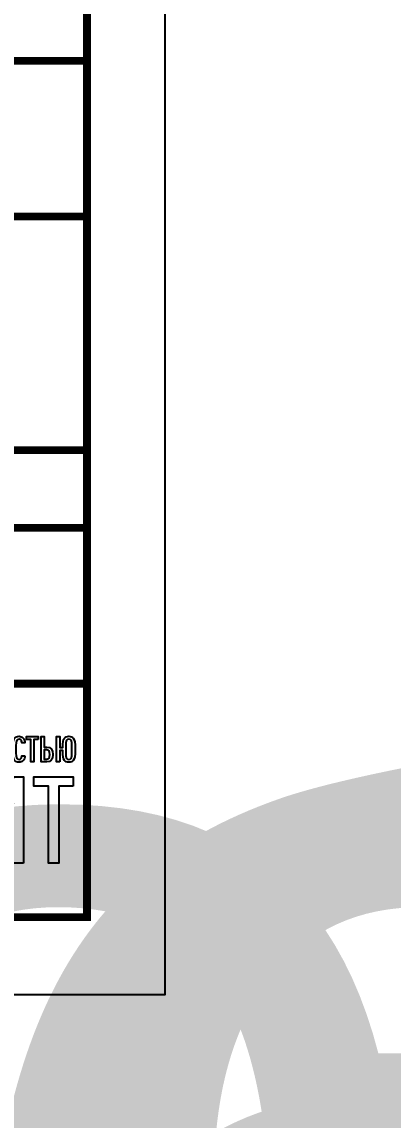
# Model space of a CAD drawing. Header units: metres. Extents: x 1981 to 7362, y 1229 to 3678.
# Drawn here: x 2889.4 to 2913.2, y 1972.2 to 2042.7 of the extents above; entities that cross this region are included whole.
import ezdxf
from ezdxf.enums import TextEntityAlignment as Align

# ---------------------------------------------------------------- set-up
doc = ezdxf.new("R2018")
doc.units = ezdxf.units.M
doc.layers.add('layer 1', color=7, linetype='Continuous')
doc.layers.add('Форматы', color=7, linetype='Continuous')
doc.styles.add('GOST-2.304_Type-B', font='GOST Common.ttf')
doc.styles.get("Standard").update_dxf_attribs({"font": 'GOST Common.ttf'})

# ---------------------------------------------------------------- blocks, each defined once
blk = doc.blocks.new('*U143')
at = {"style": 'GOST-2.304_Type-B'}
blk.add_attdef('РАЗРАБОТАЛ', text='', height=2.5, dxfattribs=at).set_placement((250.501, -264.224), align=Align.MIDDLE_LEFT)
at = {"style": 'GOST-2.304_Type-B', "flags": 8}
for tag, height, p in [('ДАТА', 2.5, (290.074, -264.402)), ('ЛИСТ', 3, (386.388, -271.915)), ('ЛИСТОВ', 3, (403.888, -271.915)), ('ФОРМАТ', 3, (380.972, -294.745))]:
    blk.add_attdef(tag, text='', height=height, dxfattribs=at).set_placement(p, align=Align.MIDDLE_CENTER)
at = {"style": 'GOST-2.304_Type-B'}
blk.add_attdef('ПРОВЕРИЛ', (250.749, -270.729), '', height=2.5, dxfattribs=at)
at = {"lineweight": 30, "flags": 104}
for tag, p in [('ТЕПЛОВЫЕ_СЕТИ', (330, -269.5)), ('ИМЯ_ЧЕРТЕЖА', (330, -284.5))]:
    blk.add_attdef(tag, text='', height=3, dxfattribs=at).set_placement(p, align=Align.MIDDLE_CENTER)
blk = doc.blocks.new('Лого')
at = {"layer": 'layer 1', "color": 159}
for points, knots in [([(9.476, 2.029), (9.476, 2.029), (9.433, 2.029), (9.433, 2.029), (9.433, 2.029), (9.433, 2.014), (9.43, 1.998), (9.421, 1.988), (9.421, 1.988), (9.416, 1.981), (9.407, 1.975), (9.393, 1.975), (9.393, 1.975), (9.379, 1.975), (9.369, 1.981), (9.363, 1.989), (9.363, 1.989), (9.35, 2.006), (9.348, 2.035), (9.348, 2.121), (9.348, 2.121), (9.348, 2.207), (9.35, 2.235), (9.363, 2.253), (9.363, 2.253), (9.369, 2.261), (9.379, 2.266), (9.393, 2.266), (9.393, 2.266), (9.407, 2.266), (9.416, 2.261), (9.421, 2.254), (9.421, 2.254), (9.43, 2.243), (9.433, 2.228), (9.433, 2.213), (9.433, 2.213), (9.433, 2.213), (9.476, 2.213), (9.476, 2.213), (9.476, 2.213), (9.476, 2.242), (9.467, 2.268), (9.45, 2.284), (9.45, 2.284), (9.436, 2.298), (9.418, 2.306), (9.393, 2.306), (9.393, 2.306), (9.365, 2.306), (9.345, 2.295), (9.331, 2.279), (9.331, 2.279), (9.307, 2.252), (9.305, 2.221), (9.305, 2.121), (9.305, 2.121), (9.305, 2.021), (9.307, 1.99), (9.331, 1.962), (9.331, 1.962), (9.345, 1.946), (9.365, 1.936), (9.393, 1.936), (9.393, 1.936), (9.417, 1.936), (9.435, 1.943), (9.449, 1.956), (9.449, 1.956), (9.467, 1.972), (9.476, 1.999), (9.476, 2.029)], [0, 0, 0, 0, 0.052632, 0.052632, 0.052632, 0.052632, 0.105263, 0.105263, 0.105263, 0.105263, 0.157895, 0.157895, 0.157895, 0.157895, 0.210526, 0.210526, 0.210526, 0.210526, 0.263158, 0.263158, 0.263158, 0.263158, 0.315789, 0.315789, 0.315789, 0.315789, 0.368421, 0.368421, 0.368421, 0.368421, 0.421053, 0.421053, 0.421053, 0.421053, 0.473684, 0.473684, 0.473684, 0.473684, 0.526316, 0.526316, 0.526316, 0.526316, 0.578947, 0.578947, 0.578947, 0.578947, 0.631579, 0.631579, 0.631579, 0.631579, 0.684211, 0.684211, 0.684211, 0.684211, 0.736842, 0.736842, 0.736842, 0.736842, 0.789474, 0.789474, 0.789474, 0.789474, 0.842105, 0.842105, 0.842105, 0.842105, 0.894737, 0.894737, 0.894737, 0.894737, 1, 1, 1, 1]), ([(9.666, 2.262), (9.666, 2.262), (9.666, 2.302), (9.666, 2.302), (9.666, 2.302), (9.666, 2.302), (9.501, 2.302), (9.501, 2.302), (9.501, 2.302), (9.501, 2.302), (9.501, 2.262), (9.501, 2.262), (9.501, 2.262), (9.501, 2.262), (9.562, 2.262), (9.562, 2.262), (9.562, 2.262), (9.562, 2.262), (9.562, 1.94), (9.562, 1.94), (9.562, 1.94), (9.562, 1.94), (9.606, 1.94), (9.606, 1.94), (9.606, 1.94), (9.606, 1.94), (9.606, 2.262), (9.606, 2.262), (9.606, 2.262), (9.606, 2.262), (9.666, 2.262), (9.666, 2.262)], [0, 0, 0, 0, 0.111111, 0.111111, 0.111111, 0.111111, 0.222222, 0.222222, 0.222222, 0.222222, 0.333333, 0.333333, 0.333333, 0.333333, 0.444444, 0.444444, 0.444444, 0.444444, 0.555556, 0.555556, 0.555556, 0.555556, 0.666667, 0.666667, 0.666667, 0.666667, 0.777778, 0.777778, 0.777778, 0.777778, 1, 1, 1, 1]), ([(9.877, 2.046), (9.877, 2.125), (9.846, 2.151), (9.791, 2.151), (9.791, 2.151), (9.791, 2.151), (9.753, 2.151), (9.753, 2.151), (9.753, 2.151), (9.753, 2.151), (9.753, 2.302), (9.753, 2.302), (9.753, 2.302), (9.753, 2.302), (9.709, 2.302), (9.709, 2.302), (9.709, 2.302), (9.709, 2.302), (9.709, 1.94), (9.709, 1.94), (9.709, 1.94), (9.709, 1.94), (9.791, 1.94), (9.791, 1.94), (9.791, 1.94), (9.845, 1.94), (9.877, 1.966), (9.877, 2.046)], [0, 0, 0, 0, 0.125, 0.125, 0.125, 0.125, 0.25, 0.25, 0.25, 0.25, 0.375, 0.375, 0.375, 0.375, 0.5, 0.5, 0.5, 0.5, 0.625, 0.625, 0.625, 0.625, 0.75, 0.75, 0.75, 0.75, 1, 1, 1, 1]), ([(9.974, 1.94), (9.974, 1.94), (9.974, 2.104), (9.974, 2.104), (9.974, 2.104), (9.974, 2.104), (10.017, 2.104), (10.017, 2.104), (10.017, 2.104), (10.017, 2.017), (10.021, 1.988), (10.043, 1.962), (10.043, 1.962), (10.057, 1.946), (10.077, 1.936), (10.105, 1.936), (10.105, 1.936), (10.134, 1.936), (10.153, 1.946), (10.167, 1.962), (10.167, 1.962), (10.19, 1.989), (10.194, 2.021), (10.194, 2.121), (10.194, 2.121), (10.194, 2.221), (10.191, 2.251), (10.167, 2.279), (10.167, 2.279), (10.153, 2.295), (10.134, 2.306), (10.105, 2.306), (10.105, 2.306), (10.077, 2.306), (10.057, 2.295), (10.043, 2.279), (10.043, 2.279), (10.022, 2.254), (10.017, 2.225), (10.017, 2.144), (10.017, 2.144), (10.017, 2.144), (9.974, 2.144), (9.974, 2.144), (9.974, 2.144), (9.974, 2.144), (9.974, 2.302), (9.974, 2.302), (9.974, 2.302), (9.974, 2.302), (9.93, 2.302), (9.93, 2.302), (9.93, 2.302), (9.93, 2.302), (9.93, 1.94), (9.93, 1.94), (9.93, 1.94), (9.93, 1.94), (9.974, 1.94), (9.974, 1.94)], [0, 0, 0, 0, 0.0625, 0.0625, 0.0625, 0.0625, 0.125, 0.125, 0.125, 0.125, 0.1875, 0.1875, 0.1875, 0.1875, 0.25, 0.25, 0.25, 0.25, 0.3125, 0.3125, 0.3125, 0.3125, 0.375, 0.375, 0.375, 0.375, 0.4375, 0.4375, 0.4375, 0.4375, 0.5, 0.5, 0.5, 0.5, 0.5625, 0.5625, 0.5625, 0.5625, 0.625, 0.625, 0.625, 0.625, 0.6875, 0.6875, 0.6875, 0.6875, 0.75, 0.75, 0.75, 0.75, 0.8125, 0.8125, 0.8125, 0.8125, 0.875, 0.875, 0.875, 0.875, 1, 1, 1, 1]), ([(10.15, 2.121), (10.15, 2.035), (10.148, 2.006), (10.135, 1.989), (10.135, 1.989), (10.128, 1.981), (10.119, 1.975), (10.105, 1.975), (10.105, 1.975), (10.091, 1.975), (10.082, 1.981), (10.076, 1.989), (10.076, 1.989), (10.062, 2.006), (10.06, 2.035), (10.06, 2.121), (10.06, 2.121), (10.06, 2.207), (10.062, 2.235), (10.076, 2.253), (10.076, 2.253), (10.082, 2.261), (10.091, 2.266), (10.105, 2.266), (10.105, 2.266), (10.119, 2.266), (10.128, 2.261), (10.135, 2.253), (10.135, 2.253), (10.148, 2.235), (10.15, 2.207), (10.15, 2.121)], [0, 0, 0, 0, 0.111111, 0.111111, 0.111111, 0.111111, 0.222222, 0.222222, 0.222222, 0.222222, 0.333333, 0.333333, 0.333333, 0.333333, 0.444444, 0.444444, 0.444444, 0.444444, 0.555556, 0.555556, 0.555556, 0.555556, 0.666667, 0.666667, 0.666667, 0.666667, 0.777778, 0.777778, 0.777778, 0.777778, 1, 1, 1, 1]), ([(9.833, 2.046), (9.833, 1.997), (9.819, 1.979), (9.79, 1.979), (9.79, 1.979), (9.79, 1.979), (9.753, 1.979), (9.753, 1.979), (9.753, 1.979), (9.753, 1.979), (9.753, 2.112), (9.753, 2.112), (9.753, 2.112), (9.753, 2.112), (9.79, 2.112), (9.79, 2.112), (9.79, 2.112), (9.819, 2.112), (9.833, 2.094), (9.833, 2.046)], [0, 0, 0, 0, 0.166667, 0.166667, 0.166667, 0.166667, 0.333333, 0.333333, 0.333333, 0.333333, 0.5, 0.5, 0.5, 0.5, 0.666667, 0.666667, 0.666667, 0.666667, 1, 1, 1, 1]), ([(9.457, 0.491), (9.457, 0.491), (9.457, 1.727), (9.457, 1.727), (9.457, 1.727), (9.457, 1.727), (9.32, 1.727), (9.32, 1.727), (9.32, 1.727), (9.32, 1.727), (9.017, 0.868), (9.017, 0.868), (9.017, 0.868), (9.017, 0.868), (9.017, 1.727), (9.017, 1.727), (9.017, 1.727), (9.017, 1.727), (8.867, 1.727), (8.867, 1.727), (8.867, 1.727), (8.867, 1.727), (8.867, 0.491), (8.867, 0.491), (8.867, 0.491), (8.867, 0.491), (9.006, 0.491), (9.006, 0.491), (9.006, 0.491), (9.006, 0.491), (9.308, 1.349), (9.308, 1.349), (9.308, 1.349), (9.308, 1.349), (9.308, 0.491), (9.308, 0.491), (9.308, 0.491), (9.308, 0.491), (9.457, 0.491), (9.457, 0.491)], [0, 0, 0, 0, 0.090909, 0.090909, 0.090909, 0.090909, 0.181818, 0.181818, 0.181818, 0.181818, 0.272727, 0.272727, 0.272727, 0.272727, 0.363636, 0.363636, 0.363636, 0.363636, 0.454545, 0.454545, 0.454545, 0.454545, 0.545455, 0.545455, 0.545455, 0.545455, 0.636364, 0.636364, 0.636364, 0.636364, 0.727273, 0.727273, 0.727273, 0.727273, 0.818182, 0.818182, 0.818182, 0.818182, 1, 1, 1, 1]), ([(10.169, 1.594), (10.169, 1.594), (10.169, 1.727), (10.169, 1.727), (10.169, 1.727), (10.169, 1.727), (9.605, 1.727), (9.605, 1.727), (9.605, 1.727), (9.605, 1.727), (9.605, 1.594), (9.605, 1.594), (9.605, 1.594), (9.605, 1.594), (9.813, 1.594), (9.813, 1.594), (9.813, 1.594), (9.813, 1.594), (9.813, 0.491), (9.813, 0.491), (9.813, 0.491), (9.813, 0.491), (9.962, 0.491), (9.962, 0.491), (9.962, 0.491), (9.962, 0.491), (9.962, 1.594), (9.962, 1.594), (9.962, 1.594), (9.962, 1.594), (10.169, 1.594), (10.169, 1.594)], [0, 0, 0, 0, 0.111111, 0.111111, 0.111111, 0.111111, 0.222222, 0.222222, 0.222222, 0.222222, 0.333333, 0.333333, 0.333333, 0.333333, 0.444444, 0.444444, 0.444444, 0.444444, 0.555556, 0.555556, 0.555556, 0.555556, 0.666667, 0.666667, 0.666667, 0.666667, 0.777778, 0.777778, 0.777778, 0.777778, 1, 1, 1, 1])]:
    blk.add_open_spline(points, degree=3, knots=knots, dxfattribs=at)
blk = doc.blocks.new('*U142')
blk.add_lwpolyline([(0, 0), (210, 0), (210, -297), (0, -297)], close=True)
at = {"const_width": 0.5}
blk.add_lwpolyline([(20, -5), (205, -5), (205, -292), (20, -292)], close=True, dxfattribs=at)
for points in [[(20, -292), (20, -237), (205, -237)], [(85, -247), (205, -247)], [(20, -262), (205, -262)], [(155, -267), (205, -267)], [(85, -277), (205, -277)]]:
    blk.add_lwpolyline(points, dxfattribs=at)
at = {"xscale": 4.492609629394886, "yscale": 4.492609629394886, "zscale": 4.492609629394886}
blk.add_blockref('Лого', (158.434, -290.745), dxfattribs=at)
at = {"style": 'GOST-2.304_Type-B'}
blk.add_attdef('РАЗРАБОТАЛ', text='', height=2.5, dxfattribs=at).set_placement((40.501, -264.224), align=Align.MIDDLE_LEFT)
at = {"style": 'GOST-2.304_Type-B', "flags": 8}
for tag, height, p in [('ДАТА', 2.5, (80.074, -264.402)), ('ЛИСТ', 3, (176.388, -271.915)), ('ЛИСТОВ', 3, (193.888, -271.915)), ('ФОРМАТ', 3, (170.972, -294.745))]:
    blk.add_attdef(tag, text='', height=height, dxfattribs=at).set_placement(p, align=Align.MIDDLE_CENTER)
at = {"style": 'GOST-2.304_Type-B'}
blk.add_attdef('ПРОВЕРИЛ', (40.749, -270.729), '', height=2.5, dxfattribs=at)
at = {"lineweight": 30, "flags": 104}
for tag, p in [('ТЕПЛОВЫЕ_СЕТИ', (120, -269.5)), ('ИМЯ_ЧЕРТЕЖА', (120, -284.5))]:
    blk.add_attdef(tag, text='', height=3, dxfattribs=at).set_placement(p, align=Align.MIDDLE_CENTER)

msp = doc.modelspace()

# ---------------------------------------------------------------- block references
at = {"layer": 'Форматы'}
ref = msp.add_blockref('*U143', (2228.058, 2277.24), dxfattribs=at)
lines = msp.add_mtext('Общие данные (Начало)', dxfattribs={"layer": '0', "insert": (2558.058, 1992.74), "char_height": 70, "attachment_point": 1})
ref.add_attrib('ИМЯ_ЧЕРТЕЖА', '', (2558.058, 1992.74), dxfattribs={"flags": 104}).embed_mtext(lines)
lines = msp.add_mtext('Тепломеханические решения тепловых сетей', dxfattribs={"layer": '0', "insert": (2558.058, 2007.74), "char_height": 70, "attachment_point": 1})
ref.add_attrib('ТЕПЛОВЫЕ_СЕТИ', '', (2558.058, 2007.74), dxfattribs={"flags": 104}).embed_mtext(lines)
ref = msp.add_blockref('*U142', (2688.556, 2277.24), dxfattribs=at)
lines = msp.add_mtext('Общие данные (Окончание)', dxfattribs={"layer": '0', "insert": (2808.556, 1992.74), "char_height": 70, "attachment_point": 1})
ref.add_attrib('ИМЯ_ЧЕРТЕЖА', '', (2808.556, 1992.74), dxfattribs={"flags": 104}).embed_mtext(lines)
lines = msp.add_mtext('Тепломеханические решения тепловых сетей', dxfattribs={"layer": '0', "insert": (2808.556, 2007.74), "char_height": 70, "attachment_point": 1})
ref.add_attrib('ТЕПЛОВЫЕ_СЕТИ', '', (2808.556, 2007.74), dxfattribs={"flags": 104}).embed_mtext(lines)

doc.saveas('drawing.dxf')
